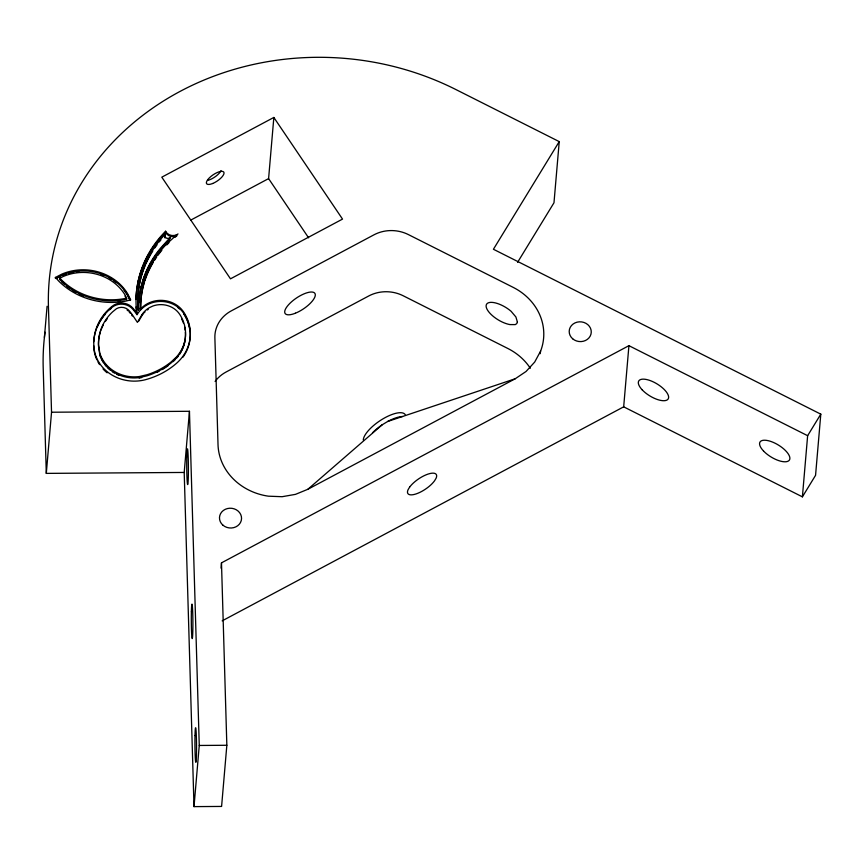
<?xml version="1.0" encoding="UTF-8"?>
<svg xmlns="http://www.w3.org/2000/svg" width="864" height="864" viewBox="0 0 864 864"><rect width="100%" height="100%" fill="white"/><g stroke="black" fill="none" stroke-linecap="round" stroke-linejoin="round"><path stroke-width="1.3" d="M44.399 337.457L47.088 306.266M59.767 279.731L59.897 278.197L63.202 276.491A46.786 41.904 4.9 0 1 125.064 294.959L126.641 298.134L126.511 299.657M51.538 412.225L189.454 411.286L184.205 472.446L46.3 473.386L51.538 412.225L48.438 306.72A276.113 247.32 4.9 0 1 455.879 89.543L559.235 141.61L553.986 202.77L517.59 262.321M136.501 312.142L136.598 311.062M178.027 233.939L177.034 234.576A7.916 7.096 4.9 0 1 165.607 231.228A118.919 106.51 4.9 0 0 136.134 305.813L137.02 314.798L138.305 312.746A28.048 25.132 4.9 0 1 147.614 304.614A26.19 23.468 4.9 0 1 183.719 313.351A46.829 41.947 4.9 0 1 182.995 357.145M170.435 237.211L160.434 248.281A110.084 98.604 4.9 0 0 138.996 301.59L138.802 309.28L138.143 310.036L137.959 305.77A117.083 104.868 4.9 0 1 161.816 237.892L165.283 234.155A3.056 2.743 4.9 0 0 169.916 237.751L169.819 238.842L160.337 249.361A110.084 98.604 4.9 0 0 138.91 302.681M138.758 309.722L138.899 308.2L138.24 308.945M177.034 234.576L166.849 243.81A108.259 96.962 4.9 0 0 140.713 308.815L140.627 309.895A108.259 96.962 4.9 0 1 144.536 281.848M165.283 234.155L165.197 235.246A3.056 2.743 4.9 0 0 165.046 237.978M165.478 232.751L165.607 231.228M168.772 242.978L168.869 241.888M222.178 620.849L623.678 406.836L802.397 496.854L807.635 435.694L628.927 345.676L221.486 562.853L226.843 745.276L221.594 806.436L194.011 806.62L199.26 745.459L189.454 411.286M221.033 568.166L221.486 562.853M308.599 237.816L268.596 178.61L273.845 117.45L161.806 177.174L230.483 278.824L342.522 219.1L273.845 117.45M623.678 406.836L628.927 345.676M559.235 141.61L493.42 249.264L820.8 414.158L815.562 475.319L802.397 496.854M540.162 353.689L540.616 351.097A58.676 52.553 4.9 0 0 513.13 287.345L408.413 234.598A34.517 30.91 4.9 0 0 373.939 234.835L231.336 310.846A34.517 30.92 4.9 0 0 214.877 337.759L218.02 444.647A58.676 52.553 4.9 0 0 268.423 496.184L282.118 496.703L295.499 494.359L307.854 489.283L515.214 378.767L526.068 371.466L534.686 362.07L540.616 351.097M138.596 321.311L141.793 315.889A23.296 20.866 4.9 0 1 143.586 313.448M807.635 435.694L820.8 414.158M163.177 246.618L168.955 240.203M173.135 361.66L175.478 359.338M166.752 244.901L168.102 243.616M174.982 237.384L176.947 235.656A7.916 7.096 4.9 0 1 165.51 232.308A118.919 106.51 4.9 0 0 135.961 299.484M307.854 489.283L382.126 424.85L387.644 421.492A24.916 8.975 -34 0 1 402.505 416.513M190.76 220.104L268.596 178.61M55.199 277.571L61.884 274.104A49.734 44.539 4.9 0 1 127.645 293.738L130.712 299.884L125.874 301.061A69.347 62.122 4.9 0 1 58.644 280.994L55.48 277.42M55.382 278.51L61.787 275.184A49.734 44.539 4.9 0 1 127.559 294.818L130.108 299.948M56.419 278.402L60.685 276.178M387.644 421.492L515.214 378.767M126.641 298.134L125.204 298.48A66.409 59.486 4.9 0 1 60.836 279.266L59.897 278.197M139.158 378.065L141.739 377.546M199.26 745.459L226.843 745.276M59.8 279.288L60.739 280.346A66.409 59.486 4.9 0 0 125.107 299.57L126.544 299.214L124.967 296.05M129.06 311.785L129.319 312.098A52.24 46.796 4.9 0 1 129.676 312.52M130.064 300.391L127.516 295.261A49.734 44.539 4.9 0 0 124.124 290.401M138.143 310.036L137.873 306.86A117.083 104.868 4.9 0 1 145.325 265.216M136.037 306.904L136.696 314.302A56.992 51.052 4.9 0 0 132.678 309.096A14.105 12.636 4.9 0 0 112.18 307.249A56.398 50.512 4.9 0 0 93.766 341.723M184.205 472.446L194.011 806.62M46.3 473.386L43.2 367.891A276.113 247.32 4.9 0 1 45.036 332.197M530.334 368.269A58.676 52.553 4.9 0 0 507.881 348.505L403.175 295.758A34.517 30.91 4.9 0 0 368.69 295.996L226.087 372.006A34.517 30.92 4.9 0 0 215.114 381.456M140.713 308.815A28.048 25.132 4.9 0 1 147.712 303.534A26.19 23.468 4.9 0 1 183.816 312.26A46.829 41.947 4.9 0 1 176.688 363.139A77.123 69.077 4.9 0 1 145.789 379.609A39.744 35.597 4.9 0 1 94.079 348.538A56.398 50.512 4.9 0 1 112.277 306.169A14.105 12.636 4.9 0 1 132.775 308.005A56.992 51.052 4.9 0 1 136.782 313.222M363.28 440.014A24.916 8.975 -34 0 1 382.277 419.267A24.916 8.975 -34 0 1 405.173 414.558M372.47 432.81A24.916 8.975 -34 0 1 382.126 424.85M221.044 170.597A10.357 3.726 -34 0 1 207.932 180.328M169.819 238.842A3.056 2.743 4.9 0 1 169.16 239.242M145.811 264.082A117.083 104.868 4.9 0 1 152.788 251.014M154.84 247.903A117.083 104.868 4.9 0 1 157.021 244.858M159.311 241.877A117.083 104.868 4.9 0 1 160.909 239.933M93.701 345.676A56.398 50.512 4.9 0 0 93.982 349.618A39.744 35.597 4.9 0 0 96.908 359.867M107.136 372.805A39.744 35.597 4.9 0 1 103.032 368.95M99.598 364.608A39.744 35.597 4.9 0 1 97.891 361.8M127.116 310.079A9.342 8.37 4.9 0 1 128.099 310.835M130.032 312.941A52.24 46.796 4.9 0 1 130.378 313.373M131.706 315.122A52.24 46.796 4.9 0 1 132.332 316.008M144.893 280.714A108.259 96.962 4.9 0 1 153.349 262.235M154.624 260.183A108.259 96.962 4.9 0 1 156.643 257.148M158.047 255.172A108.259 96.962 4.9 0 1 161.816 250.366M144.266 312.682A23.296 20.866 4.9 0 1 144.99 311.958M147.388 309.971A23.296 20.866 4.9 0 1 148.252 309.377M185.382 332.208A42.066 37.67 4.9 0 1 176.288 358.117L171.169 362.912A72.371 64.822 4.9 0 1 146.934 375.829L139.201 377.622A34.97 31.331 4.9 0 1 99.641 353.84L98.453 345.643A51.635 46.256 4.9 0 1 100.548 331.387M181.753 319.162A42.066 37.67 4.9 0 1 183.416 323.05M184.604 327.067A42.066 37.67 4.9 0 1 185.166 330.145M100.948 330.242A51.635 46.256 4.9 0 1 103.421 324.691M105.3 321.516A51.635 46.256 4.9 0 1 107.438 318.492M137.722 283.986A118.919 106.51 4.9 0 1 138.812 279.158M139.45 276.761A118.919 106.51 4.9 0 1 140.918 272.02M141.329 270.853A118.919 106.51 4.9 0 1 147.344 257.148M147.949 256.046A118.919 106.51 4.9 0 1 150.476 251.694M151.146 250.625A118.919 106.51 4.9 0 1 160.229 238.399M161.071 237.438A118.919 106.51 4.9 0 1 164.57 233.669M97.362 326.83A56.398 50.512 4.9 0 1 99.09 323.233M99.738 322.056A56.398 50.512 4.9 0 1 101.142 319.766M101.693 318.924A56.398 50.512 4.9 0 1 103.475 316.462M104.112 315.662A56.398 50.512 4.9 0 1 105.419 314.096M109.76 309.712A56.398 50.512 4.9 0 1 111.337 308.351M183.676 313.794A46.829 41.947 4.9 0 1 185.501 316.872M186.052 317.92A46.829 41.947 4.9 0 1 189.67 329M177.714 307.465A26.19 23.468 4.9 0 1 179.431 308.869M141.134 287.647A110.084 98.604 4.9 0 1 141.728 285.304M143.1 280.67A110.084 98.604 4.9 0 1 151.697 261.878M152.334 260.831A110.084 98.604 4.9 0 1 160.304 249.804M184.766 341.917A42.066 37.67 4.9 0 1 181.667 350.741M181.181 351.659A42.066 37.67 4.9 0 1 179.539 354.37M178.297 356.098A42.066 37.67 4.9 0 1 176.958 357.761M168.264 365.569A72.371 64.822 4.9 0 1 166.784 366.617M166.039 367.135A72.371 64.822 4.9 0 1 162.162 369.565M158.933 371.336A72.371 64.822 4.9 0 1 157.28 372.157M118.908 375.311A34.97 31.331 4.9 0 1 116.597 374.22M114.372 372.989A34.97 31.331 4.9 0 1 112.255 371.617M110.257 370.105A34.97 31.331 4.9 0 1 107.492 367.6M106.65 366.714A34.97 31.331 4.9 0 1 105.052 364.846M103.626 362.891A34.97 31.331 4.9 0 1 101.261 358.711M100.775 357.631A34.97 31.331 4.9 0 1 99.598 354.283M62.888 275.152A49.734 44.539 4.9 0 1 66.409 273.888M68.807 273.186A49.734 44.539 4.9 0 1 73.71 272.106M76.205 271.739A49.734 44.539 4.9 0 1 78.721 271.48M101.196 274.406A49.734 44.539 4.9 0 1 103.561 275.292M109.21 277.97A49.734 44.539 4.9 0 1 111.37 279.212M113.443 280.552A49.734 44.539 4.9 0 1 116.413 282.733M120.442 300.748A66.409 59.486 4.9 0 1 118.109 301.007M83.506 295.909A66.409 59.486 4.9 0 1 79.24 294.008M76.151 292.41A66.409 59.486 4.9 0 1 72.187 290.056M70.276 288.792A66.409 59.486 4.9 0 1 66.593 286.07M64.843 284.634A66.409 59.486 4.9 0 1 61.495 281.588M517.385 321.97L516.769 323.611L515.257 324.605L509.933 324.583A17.95 7.29 31.4 0 1 489.553 312.822A17.95 7.29 31.4 0 1 490.45 302.378A17.95 7.29 31.4 0 1 511.078 311.267L515.905 316.98L517.385 321.97M141.88 314.809L137.408 322.391L132.732 315.371A52.24 46.796 4.9 0 0 129.416 311.018L128.196 309.744A9.342 8.37 4.9 0 0 116.467 308.696L112.59 311.861A51.635 46.256 4.9 0 0 98.55 344.563L99.727 352.76A34.97 31.331 4.9 0 0 139.288 376.542L147.031 374.738A72.371 64.822 4.9 0 0 171.266 361.832L176.386 357.037A42.066 37.67 4.9 0 0 179.734 314.388A21.438 19.202 4.9 0 0 152.68 306.094L149.245 307.735A23.296 20.866 4.9 0 0 141.88 314.809M409.612 487.145L408.067 489.726A17.118 6.167 -34 0 0 416.135 493.906A17.118 6.167 -34 0 0 434.506 480.87L436.061 478.289A17.118 6.167 -34 0 0 427.982 474.109A17.118 6.167 -34 0 0 409.612 487.145M186.808 456.656A17.95 0.821 89.6 0 0 187.628 484.531A17.95 0.821 89.6 0 0 188.233 458.665A17.95 0.821 89.6 0 0 186.808 456.656M295.391 313.211A17.95 6.458 -34.1 0 0 314.96 293.49A17.95 6.458 -34.1 0 0 289.688 303.556A17.95 6.458 -34.1 0 0 295.391 313.211M572.638 338.764A11.048 9.893 4.9 0 0 590.965 334.195A11.048 9.893 4.9 0 0 577.098 322.164A11.048 9.893 4.9 0 0 572.638 338.764M222.923 525.172A11.048 9.893 4.9 0 0 241.25 520.614A11.048 9.893 4.9 0 0 227.383 508.572A11.048 9.893 4.9 0 0 222.923 525.172M195.005 735.523A17.258 0.788 89.6 0 0 195.793 762.318A17.258 0.788 89.6 0 0 196.387 737.456A17.258 0.788 89.6 0 0 195.005 735.523M191.376 611.755A17.258 0.788 89.6 0 0 192.164 638.55A17.258 0.788 89.6 0 0 192.748 613.688A17.258 0.788 89.6 0 0 191.376 611.755M642.276 389.934A17.258 7.009 31.4 0 0 667.926 399.287A17.258 7.009 31.4 0 0 650.16 380.57A17.258 7.009 31.4 0 0 642.276 389.934M763.528 451.008A17.258 7.009 31.4 0 0 789.178 460.361A17.258 7.009 31.4 0 0 771.412 441.644A17.258 7.009 31.4 0 0 763.528 451.008M212.641 183.503A10.357 3.726 -34 0 0 223.798 172.12A10.357 3.726 -34 0 0 209.164 178.06A10.357 3.726 -34 0 0 212.641 183.503"/></g></svg>
